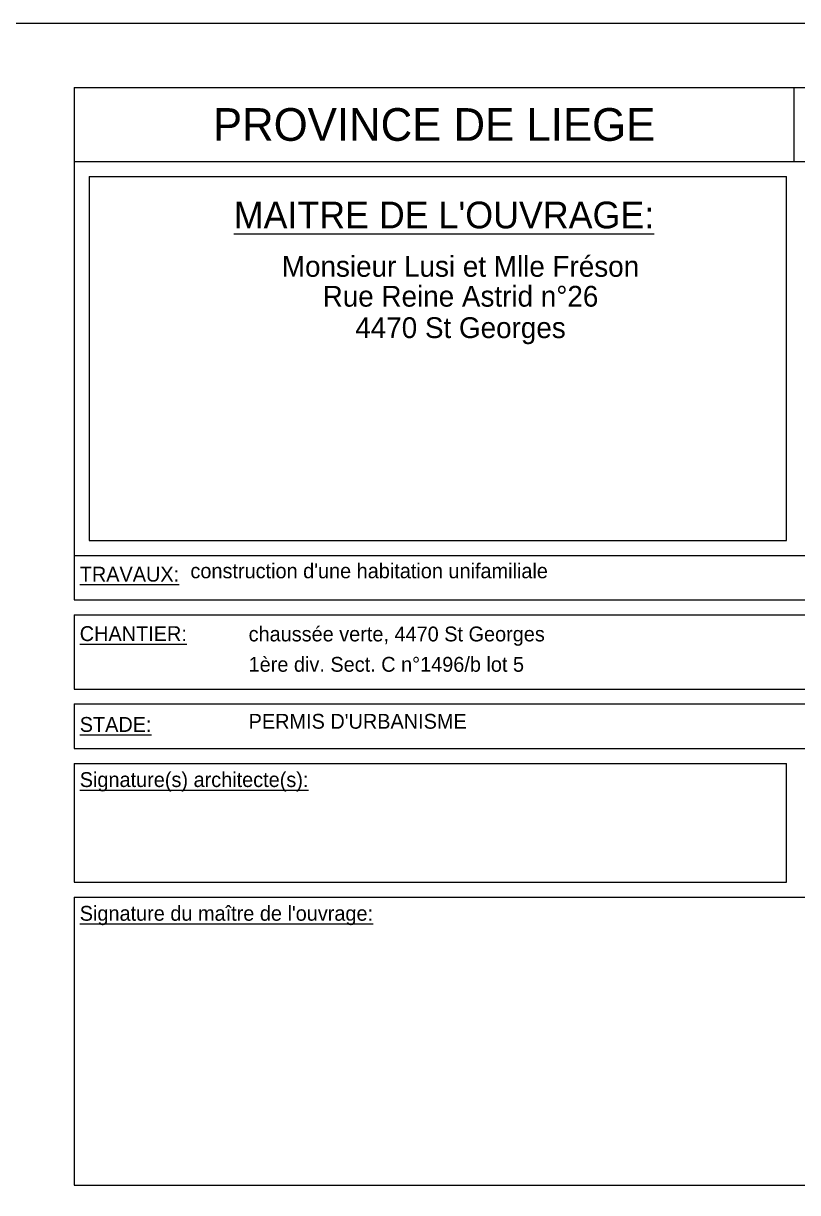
# Model space of a CAD drawing. Header units: millimetres. Extents: x -44462 to 306987, y -116160 to 12874.
# Drawn here: x -21763 to -21242, y -54061 to -53274 of the extents above; entities that cross this region are included whole.
import ezdxf
from ezdxf.enums import TextEntityAlignment as Align

# ---------------------------------------------------------------- set-up
doc = ezdxf.new("R2010")
doc.units = ezdxf.units.MM
doc.layers.add('COULEUR 8', color=8, linetype='Continuous')
doc.layers.add('PU_DETAILS', color=7, linetype='Continuous')
doc.styles.add('CENTURY GOTHIC', font='GOTHIC.TTF')

# ---------------------------------------------------------------- blocks, each defined once
blk = doc.blocks.new('cartouche RAF')
blk.add_line((-484, 1398.91), (-484, 1348.91))
at = {"layer": 'PU_DETAILS', "color": 7, "linetype": 'Continuous'}
for p, q in [((-968, 1398.91), (0, 1398.91)), ((-968, 1398.91), (-968, 1053.91)), ((-968, 1348.91), (0, 1348.91)), ((-958, 1338.91), (-958, 1093.91)), ((-958, 1338.91), (-489, 1338.91)), ((-489, 1093.91), (-489, 1338.91)), ((-958, 1093.91), (-489, 1093.91)), ((-968, 1083.91), (0, 1083.91)), ((-968, 1053.91), (0, 1053.91)), ((-968, 1043.91), (0, 1043.91)), ((-968, 1043.91), (-968, 993.91)), ((-968, 993.91), (0, 993.91)), ((-968, 983.91), (0, 983.91)), ((-968, 983.91), (-968, 953.91)), ((-968, 953.91), (0, 953.91)), ((-968, 943.91), (-489, 943.91)), ((-968, 943.91), (-968, 863.91)), ((-489, 863.91), (-489, 943.91)), ((-968, 863.91), (-489, 863.91)), ((-968, 853.91), (0, 853.91)), ((-968, 853.91), (-968, 660)), ((-968, 660), (0, 660))]:
    blk.add_line(p, q, dxfattribs=at)
at = {"insert": (-964.36, 1066.09), "char_height": 10, "width": 3.979039320256561e-13, "attachment_point": 7, "style": 'CENTURY GOTHIC'}
blk.add_mtext('{\\LTRAVAUX:}', dxfattribs=at)
at = {"insert": (-964.36, 1026.09), "char_height": 10, "attachment_point": 7, "style": 'CENTURY GOTHIC'}
blk.add_mtext('{\\LCHANTIER:}', dxfattribs=at)
at = {"style": 'CENTURY GOTHIC'}
for tag, p in [('PROVINCE', (-726, 1373.91)), ('COMMUNEDE', (-242, 1373.91))]:
    blk.add_attdef(tag, text='', height=22, dxfattribs=at).set_placement(p, align=Align.MIDDLE_CENTER)
for tag, p in [('TRAVAUX', (-889.9, 1068.48)), ('ADRESSE_CHANTIER', (-850.76, 1025.99))]:
    blk.add_attdef(tag, p, '', height=10, dxfattribs=at)
at = {"layer": 'PU_DETAILS', "color": 7, "linetype": 'Continuous', "attachment_point": 7, "style": 'CENTURY GOTHIC'}
for s, insert, char_height in [("{\\LMAITRE DE L'OUVRAGE:}", (-860.75, 1303.74), 18), ('{\\LSTADE:}', (-964.36, 964.96), 10), ('{\\LSignature(s) architecte(s):}', (-964.36, 924.96), 10), ("{\\LSignature du maître de l'ouvrage:}", (-964.36, 834.96), 10)]:
    blk.add_mtext(s, dxfattribs=dict(at, insert=insert, char_height=char_height))
at = {"layer": 'PU_DETAILS', "color": 7, "linetype": 'Continuous', "style": 'CENTURY GOTHIC'}
for tag, p in [('NOMETPRENOM', (-708.24, 1271.41)), ('RUEETN°MAISON', (-708.24, 1251.31)), ('CP+COMMUNE', (-708.24, 1230.15)), ('TEL', (-708.24, 1190.98)), ('GSM', (-708.24, 1170.87))]:
    blk.add_attdef(tag, text='', height=14, dxfattribs=at).set_placement(p, align=Align.CENTER)
for tag, p, height in [('CADASTRE', (-850.76, 1005.56), 10), ('STADE_PROJET', (-850.76, 959.93), 20), ('OBJET_1', (-945.78, 340), 12), ('ECH_1', (-635.54, 340), 12), ('MODIF_1', (-459, 340), 12), ('DATE_1', (-90, 340), 12), ('OBJET_2', (-945.78, 320), 12), ('ECH_2', (-635.54, 320), 12), ('MODIF_2', (-459, 320), 12), ('DATE_2', (-90, 320), 12), ('OBJET_3', (-945.78, 300), 12), ('ECH_3', (-635.54, 300), 12), ('MODIF_3', (-459, 300), 12), ('DATE_3', (-90, 300), 12), ('OBJET_4', (-945.78, 280), 12), ('ECH_4', (-635.54, 280), 12), ('MODIF_4', (-459, 280), 12), ('DATE_4', (-90, 280), 12), ('OBJET_5', (-945.78, 260), 12), ('ECH_5', (-635.54, 260), 12), ('MODIF_5', (-459, 260), 12), ('DATE_5', (-90, 260), 12), ('OBJET_6', (-945.78, 240), 12), ('ECH_6', (-635.54, 240), 12), ('MODIF_6', (-459, 240), 12), ('DATE_6', (-90, 240), 12), ('OBJET_7', (-945.78, 220), 12), ('ECH_7', (-635.54, 220), 12), ('MODIF_7', (-459, 220), 12), ('DATE_7', (-90, 220), 12), ('OBJET_8', (-945.78, 200), 12), ('ECH_8', (-635.54, 200), 12), ('MODIF_8', (-459, 200), 12), ('DATE_8', (-90, 200), 12), ('OBJET_9', (-945.78, 180), 12), ('ECH_9', (-635.54, 180), 12), ('MODIF_9', (-459, 180), 12), ('DATE_9', (-90, 180), 12), ('NUM_DOSSIER', (-186.88, 133.78), 14), ('NUM_FEUILLE', (-74.94, 37.15), 40)]:
    blk.add_attdef(tag, p, '', height=height, dxfattribs=at)

msp = doc.modelspace()

# ---------------------------------------------------------------- linework, layer by layer
at = {"layer": 'COULEUR 8'}
msp.add_lwpolyline([(-20712.53, -53274.4), (-22812.53, -53274.4), (-22812.53, -54759.4), (-20712.53, -54759.4)], close=True, dxfattribs=at)

# ---------------------------------------------------------------- block references
ref = msp.add_blockref('cartouche RAF', (-20760.28, -54716.35))
ref.add_attrib('CP+COMMUNE', '4470 St Georges', dxfattribs={"height": 14, "style": 'CENTURY GOTHIC'}).set_placement((-21468.52, -53486.2), align=Align.CENTER)
ref.add_attrib('NOMETPRENOM', 'Monsieur Lusi et Mlle Fréson', dxfattribs={"height": 14, "style": 'CENTURY GOTHIC'}).set_placement((-21468.52, -53444.94), align=Align.CENTER)
ref.add_attrib('PROVINCE', 'PROVINCE DE LIEGE', dxfattribs={"height": 22, "style": 'CENTURY GOTHIC'}).set_placement((-21486.28, -53342.44), align=Align.MIDDLE_CENTER)
ref.add_attrib('ADRESSE_CHANTIER', 'chaussée verte, 4470 St Georges', (-21611.04, -53690.36), dxfattribs={"height": 10, "style": 'CENTURY GOTHIC'})
ref.add_attrib('STADE_PROJET', "PERMIS D'URBANISME", (-21611.04, -53749.13), dxfattribs={"height": 10, "style": 'CENTURY GOTHIC'})
ref.add_attrib('CADASTRE', '1ère div. Sect. C n°1496/b lot 5', (-21611.04, -53710.79), dxfattribs={"height": 10, "style": 'CENTURY GOTHIC'})
ref.add_attrib('TRAVAUX', "construction d'une habitation unifamiliale", (-21650.18, -53647.87), dxfattribs={"height": 10, "style": 'CENTURY GOTHIC'})
ref.add_attrib('RUEETN°MAISON', 'Rue Reine Astrid n°26', dxfattribs={"height": 14, "style": 'CENTURY GOTHIC'}).set_placement((-21468.52, -53465.05), align=Align.CENTER)

doc.saveas('drawing.dxf')
